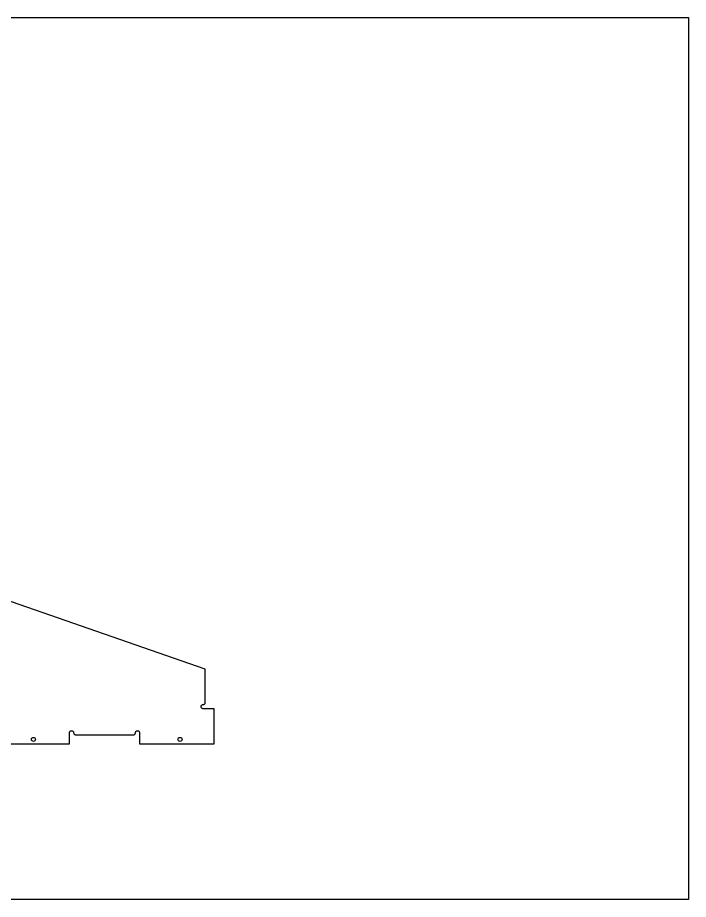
# Model space of a CAD drawing. Header units: inches. Extents: x 0 to 304, y 0 to 160.
# Drawn here: x 59.48 to 96, y 0 to 48 of the extents above; entities that cross this region are included whole.
import ezdxf

# ---------------------------------------------------------------- set-up
doc = ezdxf.new("R2010")
doc.units = ezdxf.units.IN
doc.header["$MEASUREMENT"] = 0
for name, color, linetype in [('000_NOTES', 6, 'Continuous'), ('CUT_HOLE', 1, 'Continuous'), ('CUT_THRU', 7, 'Continuous')]:
    doc.layers.add(name, color=color, linetype=linetype)

# ---------------------------------------------------------------- blocks, each defined once
blk = doc.blocks.new('FASTENER')
blk.add_circle((0, 0), 0.109)

msp = doc.modelspace()

# ---------------------------------------------------------------- linework, layer by layer
at = {"layer": '000_NOTES'}
msp.add_lwpolyline([(0, 0), (0, 48), (96, 48), (96, 0)], close=True, dxfattribs=at)
at = {"layer": 'CUT_THRU'}
msp.add_polyline3d([(58.238, 8.468, 0), (62.3, 8.468, 0), (62.3, 8.468, 0), (62.3, 9.068, 0), (62.301, 9.088, 0), (62.306, 9.107, 0), (62.315, 9.125, 0), (62.326, 9.142, 0), (62.341, 9.156, 0), (62.357, 9.167, 0), (62.375, 9.176, 0), (62.394, 9.181, 0), (62.414, 9.182, 0), (62.434, 9.181, 0), (62.453, 9.176, 0), (62.471, 9.167, 0), (62.488, 9.156, 0), (62.502, 9.142, 0), (62.513, 9.125, 0), (62.522, 9.107, 0), (62.527, 9.088, 0), (62.53, 9.048, 0), (62.536, 9.029, 0), (62.544, 9.011, 0), (62.556, 8.994, 0), (62.57, 8.98, 0), (62.586, 8.969, 0), (62.604, 8.96, 0), (62.623, 8.955, 0), (62.643, 8.953, 0), (65.775, 8.953, 0), (65.795, 8.955, 0), (65.814, 8.96, 0), (65.832, 8.969, 0), (65.848, 8.98, 0), (65.863, 8.994, 0), (65.874, 9.011, 0), (65.882, 9.029, 0), (65.888, 9.048, 0), (65.891, 9.088, 0), (65.896, 9.107, 0), (65.905, 9.125, 0), (65.916, 9.142, 0), (65.93, 9.156, 0), (65.947, 9.167, 0), (65.965, 9.176, 0), (65.984, 9.181, 0), (66.004, 9.182, 0), (66.024, 9.181, 0), (66.043, 9.176, 0), (66.061, 9.167, 0), (66.078, 9.156, 0), (66.092, 9.142, 0), (66.103, 9.125, 0), (66.112, 9.107, 0), (66.117, 9.088, 0), (66.118, 9.068, 0), (66.118, 8.468, 0), (70.18, 8.468, 0), (70.18, 10.378, 0), (69.58, 10.378, 0), (69.56, 10.38, 0), (69.541, 10.385, 0), (69.523, 10.393, 0), (69.507, 10.405, 0), (69.493, 10.419, 0), (69.481, 10.435, 0), (69.473, 10.453, 0), (69.467, 10.472, 0), (69.466, 10.492, 0), (69.467, 10.512, 0), (69.473, 10.532, 0), (69.481, 10.55, 0), (69.493, 10.566, 0), (69.507, 10.58, 0), (69.523, 10.592, 0), (69.541, 10.6, 0), (69.56, 10.605, 0), (69.6, 10.609, 0), (69.619, 10.614, 0), (69.638, 10.622, 0), (69.654, 10.634, 0), (69.668, 10.648, 0), (69.68, 10.664, 0), (69.688, 10.682, 0), (69.693, 10.702, 0), (69.695, 10.721, 0), (69.695, 12.53, 0), (58.723, 16.349, 0)], dxfattribs=at)

# ---------------------------------------------------------------- block references
at = {"layer": 'CUT_HOLE', "rotation": 90}
for p in [(60.34, 8.711), (68.321, 8.711)]:
    msp.add_blockref('FASTENER', p, dxfattribs=at)

doc.saveas('drawing.dxf')
